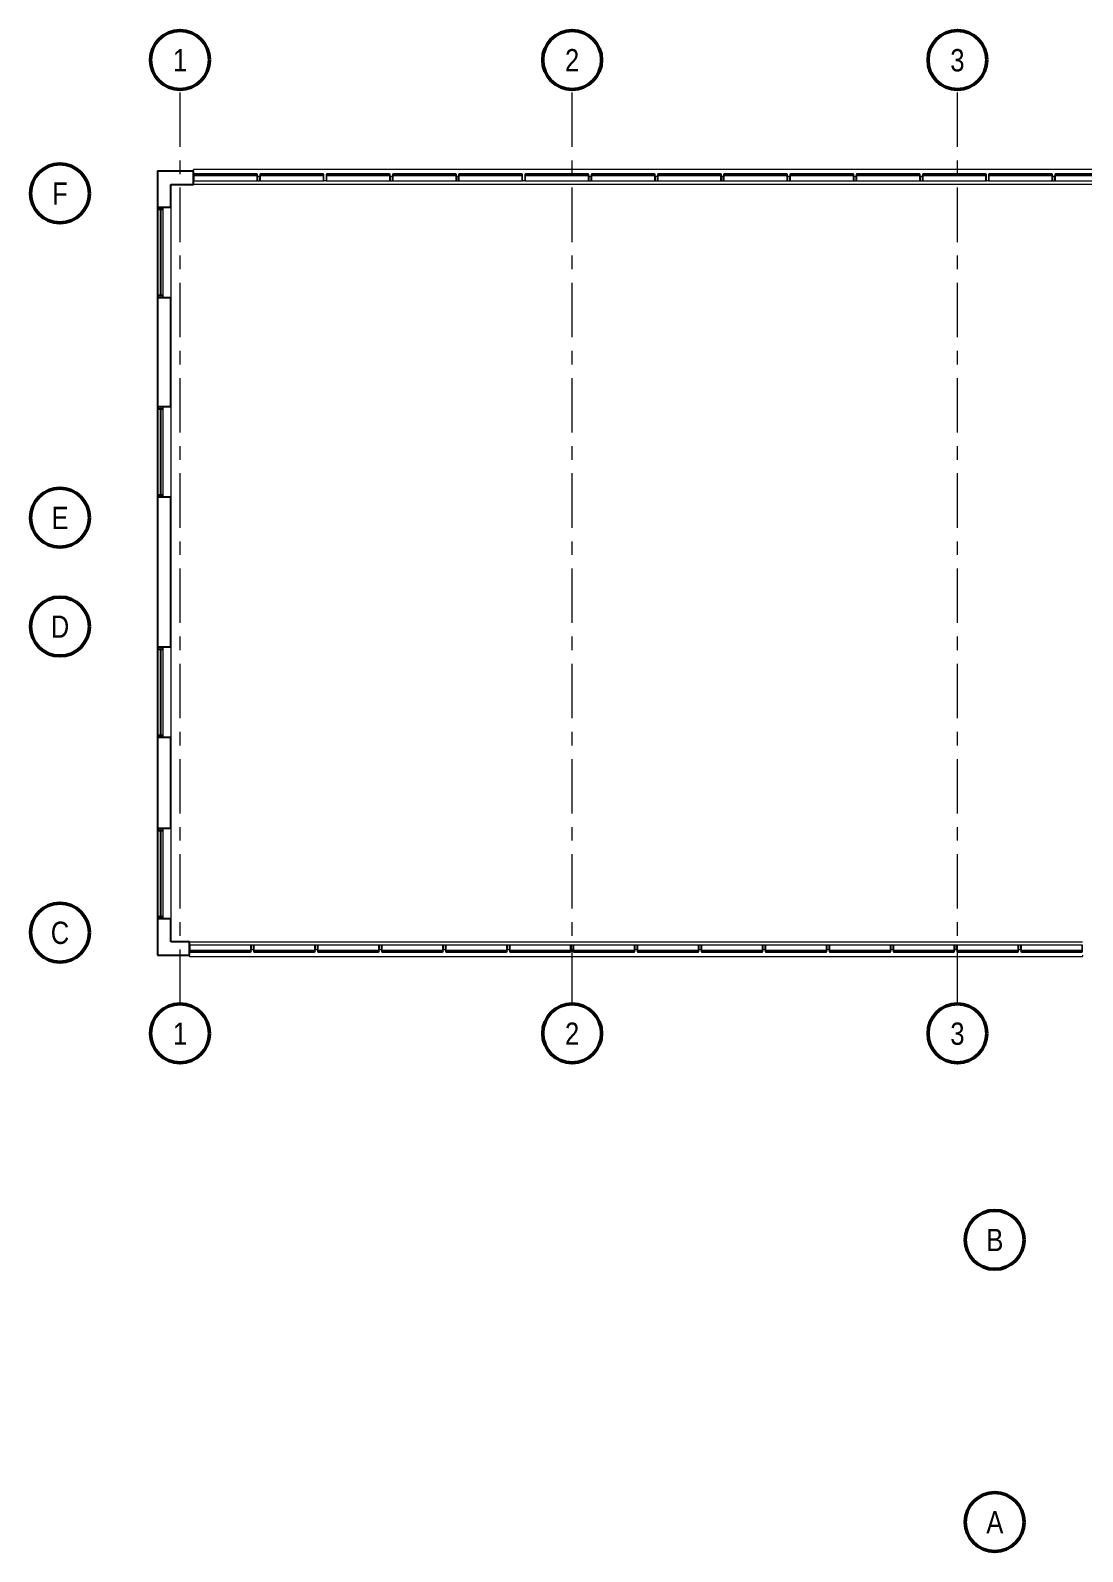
# Model space of a CAD drawing. Header units: millimetres. Extents: x -12805 to 29056, y -26186 to 10516.
# Drawn here: x -12805 to 10406, y -23029 to 10516 of the extents above; entities that cross this region are included whole.
import ezdxf

# ---------------------------------------------------------------- set-up
doc = ezdxf.new("R2010")
doc.units = ezdxf.units.MM
doc.header["$LTSCALE"] = 100
doc.linetypes.add('Grid Line', pattern=[21, 12, -3, 3, -3])
for name, color, linetype, lineweight in [('A-G25-M-Walls', 1, 'Continuous', 15), ('A-G321-M-WindowCills', 3, 'Continuous', 15), ('A-G321-M-Windows', 6, 'Continuous', 15), ('A-Z042-M-GridLines', 1, 'Continuous', 5)]:
    doc.layers.add(name, color=color, linetype=linetype, lineweight=lineweight)

# ---------------------------------------------------------------- blocks, each defined once
blk = doc.blocks.new('Curtain Wall Panel - Plain - Curtain Wall Panel - Plain-238082-First Floor')
at = {"layer": 'A-G321-M-Windows', "lineweight": 20}
for p, q in [((-665, 75), (-680, 75)), ((-680, 75), (-680, -75)), ((-665, -75), (-665, 75)), ((665, 75), (665, -75)), ((680, 75), (665, 75)), ((680, -75), (680, 75)), ((-680, -75), (-665, -75)), ((665, -75), (680, -75))]:
    blk.add_line(p, q, dxfattribs=at)
at = {"layer": 'A-G321-M-Windows', "lineweight": 25}
for p, q in [((665, 75), (-665, 75)), ((-665, 75), (-665, 55)), ((-665, 55), (665, 55)), ((665, 55), (665, 75))]:
    blk.add_line(p, q, dxfattribs=at)
at = {"layer": 'A-G321-M-Windows'}
blk.add_line((-665, -75), (665, -75), dxfattribs=at)
blk = doc.blocks.new('Rectangular Mullion - 50 x 250mm-237901-First Floor')
at = {"layer": 'A-G321-M-WindowCills'}
for p in [(9021, -9904), (10406, -9879)]:
    blk.add_line(p, (10406, -9904), dxfattribs=at)
blk = doc.blocks.new('Rectangular Mullion - 50 x 250mm-237902-First Floor')
at = {"layer": 'A-G321-M-WindowCills'}
blk.add_line((7610, -9904), (9021, -9904), dxfattribs=at)
blk = doc.blocks.new('Rectangular Mullion - 50 x 100mm-227649-First Floor')
at = {"layer": 'A-G321-M-WindowCills', "lineweight": 20}
for p, q in [((-25, 75), (25, 75)), ((-25, -25), (-25, 75)), ((25, 75), (25, -25)), ((25, -25), (-25, -25))]:
    blk.add_line(p, q, dxfattribs=at)
blk = doc.blocks.new('Rectangular Mullion - 50 x 250mm-237946-First Floor')
at = {"layer": 'A-G321-M-WindowCills'}
for q in [(-9294, -9879), (-7908, -9904)]:
    blk.add_line((-9294, -9904), q, dxfattribs=at)
blk = doc.blocks.new('Curtain Wall Panel - Plain - Curtain Wall Panel - Plain-253106-First Floor')
at = {"layer": 'A-G321-M-Windows', "lineweight": 20}
for p, q in [((-691, 75), (-706, 75)), ((-706, 75), (-706, -75)), ((-691, -75), (-691, 75)), ((691, 75), (691, -75)), ((706, 75), (691, 75)), ((706, -75), (706, 75)), ((-706, -75), (-691, -75)), ((691, -75), (706, -75))]:
    blk.add_line(p, q, dxfattribs=at)
at = {"layer": 'A-G321-M-Windows', "lineweight": 25}
for p, q in [((691, 75), (-691, 75)), ((-691, 75), (-691, 55)), ((-691, 55), (691, 55)), ((691, 55), (691, 75))]:
    blk.add_line(p, q, dxfattribs=at)
at = {"layer": 'A-G321-M-Windows'}
blk.add_line((-691, -75), (691, -75), dxfattribs=at)
blk = doc.blocks.new('Rectangular Mullion - 50 x 250mm-253103-First Floor')
at = {"layer": 'A-G321-M-WindowCills'}
for p in [(-9204, 7421), (-7768, 7446)]:
    blk.add_line(p, (-9204, 7446), dxfattribs=at)
blk = doc.blocks.new('Rectangular Mullion - 50 x 250mm-253104-First Floor')
at = {"layer": 'A-G321-M-WindowCills'}
for p, q in [((-6307, 7446), (-7768, 7446)), ((-6307, 7196), (-6332, 7196))]:
    blk.add_line(p, q, dxfattribs=at)
blk = doc.blocks.new('Rectangular Mullion - 50 x 250mm-V6-First Floor')
at = {"layer": 'A-G321-M-WindowCills'}
for p, q in [((-4845, 7446), (-6307, 7446)), ((-6282, 7196), (-6307, 7196))]:
    blk.add_line(p, q, dxfattribs=at)
blk = doc.blocks.new('Rectangular Mullion - 50 x 250mm-V7-First Floor')
at = {"layer": 'A-G321-M-WindowCills'}
blk.add_line((-3384, 7446), (-4845, 7446), dxfattribs=at)
blk = doc.blocks.new('Concept Window - Concept Window-254056-First Floor')
at = {"layer": 'A-G321-M-Windows', "lineweight": 25}
for p, q in [((-860, 130), (-910, 130)), ((-910, 30), (-860, 30)), ((-860, 30), (-860, 130)), ((1040, 85), (-860, 85)), ((-860, 85), (-860, 75)), ((-860, 75), (1040, 75)), ((1090, 130), (1040, 130)), ((1040, 130), (1040, 30)), ((1040, 75), (1040, 85)), ((1040, 30), (1090, 30))]:
    blk.add_line(p, q, dxfattribs=at)
at = {"layer": 'A-G321-M-Windows'}
for p, q in [((-860, 130), (1040, 130)), ((1040, 30), (-860, 30))]:
    blk.add_line(p, q, dxfattribs=at)
blk = doc.blocks.new('Rectangular Mullion - 50 x 250mm-253115-First Floor')
at = {"layer": 'A-G321-M-WindowCills'}
for q in [(9769, 7446), (11206, 7421)]:
    blk.add_line((11206, 7446), q, dxfattribs=at)
blk = doc.blocks.new('Grid - AEC-Grid_Head_Circle-202168-First Floor')
at = {"layer": 'A-Z042-M-GridLines', "lineweight": 50}
blk.add_circle((0, 0), 6.5, dxfattribs=at)

msp = doc.modelspace()

# ---------------------------------------------------------------- linework, layer by layer
at = {"layer": 'A-G25-M-Walls', "lineweight": 25}
for p, q in [((-10004, 7421), (-9204, 7421)), ((-10004, 7421), (-10004, 6621)), ((-9204, 7121), (-9204, 7421)), ((-9704, 7121), (-9204, 7121)), ((-9704, 6621), (-9704, 7121)), ((-10004, 6621), (-9704, 6621)), ((-9704, 4621), (-10004, 4621)), ((-10004, 4621), (-10004, 2221)), ((-9704, 2221), (-9704, 4621)), ((-10004, 2221), (-9704, 2221)), ((-9704, 221), (-10004, 221)), ((-10004, 221), (-10004, -3079)), ((-9704, -3079), (-9704, 221)), ((-10004, -3079), (-9704, -3079)), ((-9704, -5079), (-10004, -5079)), ((-10004, -5079), (-10004, -7079)), ((-9704, -7079), (-9704, -5079)), ((-10004, -7079), (-9704, -7079)), ((-9704, -9079), (-10004, -9079)), ((-10004, -9079), (-10004, -9879)), ((-9704, -9579), (-9704, -9079)), ((-9294, -9579), (-9704, -9579)), ((-9294, -9879), (-9294, -9579)), ((-10004, -9879), (-9294, -9879))]:
    msp.add_line(p, q, dxfattribs=at)
at = {"layer": 'A-G25-M-Walls'}
for p, q in [((11206, 7121), (-9204, 7121)), ((-10004, 4621), (-10004, 6621)), ((-9704, 6621), (-9704, 4621)), ((-10004, 221), (-10004, 2221)), ((-9704, 2221), (-9704, 221)), ((-10004, -5079), (-10004, -3079)), ((-9704, -3079), (-9704, -5079)), ((-10004, -9079), (-10004, -7079)), ((-9704, -7079), (-9704, -9079)), ((-9294, -9579), (10406, -9579))]:
    msp.add_line(p, q, dxfattribs=at)
at = {"layer": 'A-Z042-M-GridLines', "linetype": 'Grid Line'}
for p, q in [((-9504, -10951), (-9504, 9216)), ((-854, -10951), (-854, 9216)), ((7646, -10951), (7646, 9216))]:
    msp.add_line(p, q, dxfattribs=at)

# ---------------------------------------------------------------- block references
at = {"layer": 'A-G321-M-WindowCills'}
for name, p in [('Rectangular Mullion - 50 x 250mm-253103-First Floor', (0, 0)), ('Rectangular Mullion - 50 x 250mm-253104-First Floor', (0, 0)), ('Rectangular Mullion - 50 x 250mm-V6-First Floor', (0, 0)), ('Rectangular Mullion - 50 x 250mm-V7-First Floor', (0, 0)), ('Rectangular Mullion - 50 x 250mm-253104-First Floor', (4384, 0)), ('Rectangular Mullion - 50 x 250mm-V6-First Floor', (4384, 0)), ('Rectangular Mullion - 50 x 250mm-V7-First Floor', (4384, 0)), ('Rectangular Mullion - 50 x 250mm-V7-First Floor', (5846, 0)), ('Rectangular Mullion - 50 x 250mm-V7-First Floor', (7307, 0)), ('Rectangular Mullion - 50 x 250mm-V7-First Floor', (8769, 0)), ('Rectangular Mullion - 50 x 250mm-V7-First Floor', (10230, 0)), ('Rectangular Mullion - 50 x 250mm-253104-First Floor', (14614, 0)), ('Rectangular Mullion - 50 x 250mm-V6-First Floor', (14614, 0)), ('Rectangular Mullion - 50 x 250mm-253115-First Floor', (0, 0)), ('Rectangular Mullion - 50 x 250mm-237946-First Floor', (0, 0)), ('Rectangular Mullion - 50 x 250mm-237902-First Floor', (-15518, 0)), ('Rectangular Mullion - 50 x 250mm-237902-First Floor', (-14107, 0)), ('Rectangular Mullion - 50 x 250mm-237902-First Floor', (-12696, 0)), ('Rectangular Mullion - 50 x 250mm-237902-First Floor', (-11286, 0)), ('Rectangular Mullion - 50 x 250mm-237902-First Floor', (-9875, 0)), ('Rectangular Mullion - 50 x 250mm-237902-First Floor', (-8464, 0)), ('Rectangular Mullion - 50 x 250mm-237902-First Floor', (-7054, 0)), ('Rectangular Mullion - 50 x 250mm-237902-First Floor', (-5643, 0)), ('Rectangular Mullion - 50 x 250mm-237902-First Floor', (-4232, 0)), ('Rectangular Mullion - 50 x 250mm-237902-First Floor', (-2821, 0)), ('Rectangular Mullion - 50 x 250mm-237902-First Floor', (-1411, 0)), ('Rectangular Mullion - 50 x 250mm-237902-First Floor', (0, 0)), ('Rectangular Mullion - 50 x 250mm-237901-First Floor', (0, 0))]:
    msp.add_blockref(name, p, dxfattribs=at)
at = {"layer": 'A-G321-M-WindowCills', "extrusion": (0, 0, -1), "rotation": 180}
for p in [(7768, 7271), (4845, 7271), (3384, 7271), (461, 7271), (-1001, 7271), (-2462, 7271), (-3923, 7271), (-5385, 7271), (-6846, 7271), (-9769, 7271)]:
    msp.add_blockref('Rectangular Mullion - 50 x 100mm-227649-First Floor', p, dxfattribs=at)
at = {"layer": 'A-G321-M-WindowCills', "extrusion": (0, 0, -1)}
for p in [(7908, -9729), (6497, -9729), (5087, -9729), (3676, -9729), (2265, -9729), (854, -9729), (-556, -9729), (-1967, -9729), (-3378, -9729), (-4788, -9729), (-6199, -9729), (-7610, -9729), (-9021, -9729)]:
    msp.add_blockref('Rectangular Mullion - 50 x 100mm-227649-First Floor', p, dxfattribs=at)
at = {"layer": 'A-G321-M-Windows'}
for p in [(-8499, 7271), (-7037, 7271), (-5576, 7271), (-4114, 7271), (-2653, 7271), (-1192, 7271), (270, 7271), (1731, 7271), (3193, 7271), (4654, 7271), (6116, 7271), (7577, 7271), (9038, 7271), (10500, 7271)]:
    msp.add_blockref('Curtain Wall Panel - Plain - Curtain Wall Panel - Plain-253106-First Floor', p, dxfattribs=at)
for name, p, rotation in [('Concept Window - Concept Window-254056-First Floor', (-9854, 5531), 89.99999999999991), ('Concept Window - Concept Window-254056-First Floor', (-9854, 1131), 89.99999999999991), ('Concept Window - Concept Window-254056-First Floor', (-9854, -4169), 89.99999999999991), ('Concept Window - Concept Window-254056-First Floor', (-9854, -8169), 89.99999999999991), ('Curtain Wall Panel - Plain - Curtain Wall Panel - Plain-238082-First Floor', (-8613, -9729), 180), ('Curtain Wall Panel - Plain - Curtain Wall Panel - Plain-238082-First Floor', (-7203, -9729), 180), ('Curtain Wall Panel - Plain - Curtain Wall Panel - Plain-238082-First Floor', (-5792, -9729), 180), ('Curtain Wall Panel - Plain - Curtain Wall Panel - Plain-238082-First Floor', (-4381, -9729), 180), ('Curtain Wall Panel - Plain - Curtain Wall Panel - Plain-238082-First Floor', (-2971, -9729), 180), ('Curtain Wall Panel - Plain - Curtain Wall Panel - Plain-238082-First Floor', (-1560, -9729), 180), ('Curtain Wall Panel - Plain - Curtain Wall Panel - Plain-238082-First Floor', (-149, -9729), 180), ('Curtain Wall Panel - Plain - Curtain Wall Panel - Plain-238082-First Floor', (1262, -9729), 180), ('Curtain Wall Panel - Plain - Curtain Wall Panel - Plain-238082-First Floor', (2672, -9729), 180), ('Curtain Wall Panel - Plain - Curtain Wall Panel - Plain-238082-First Floor', (4083, -9729), 180), ('Curtain Wall Panel - Plain - Curtain Wall Panel - Plain-238082-First Floor', (5494, -9729), 180), ('Curtain Wall Panel - Plain - Curtain Wall Panel - Plain-238082-First Floor', (6904, -9729), 180), ('Curtain Wall Panel - Plain - Curtain Wall Panel - Plain-238082-First Floor', (8315, -9729), 180), ('Curtain Wall Panel - Plain - Curtain Wall Panel - Plain-238082-First Floor', (9726, -9729), 180)]:
    msp.add_blockref(name, p, dxfattribs=dict(at, rotation=rotation))
at = {"layer": 'A-Z042-M-GridLines', "lineweight": 50, "xscale": 99.99999999999993, "yscale": 99.99999999999993, "zscale": 99.99999999999993}
for p in [(-9504, 9866), (-854, 9866), (7646, 9866), (-9504, -11601), (-854, -11601), (7646, -11601)]:
    msp.add_blockref('Grid - AEC-Grid_Head_Circle-202168-First Floor', p, dxfattribs=at)
for p, rotation in [((-12155, 6921), 89.99999999999993), ((-12155, -229), 89.99999999999993), ((-12155, -2629), 89.9999999999999), ((-12155, -9379), 89.99999999999982), ((8468, -16154), 89.99999999999982), ((8468, -22379), 89.99999999999982)]:
    msp.add_blockref('Grid - AEC-Grid_Head_Circle-202168-First Floor', p, dxfattribs=dict(at, rotation=rotation))

# ---------------------------------------------------------------- texts
at = {"layer": 'A-Z042-M-GridLines', "char_height": 491.64, "attachment_point": 2, "line_spacing_factor": 0.968573}
for s, insert, width in [('\\fArial Narrow|b0|i0|c0|p34|;1', (-9505, 10105), 372), ('\\fArial Narrow|b0|i0|c0|p34|;2', (-855, 10105), 372), ('\\fArial Narrow|b0|i0|c0|p34|;3', (7645, 10105), 372), ('\\fArial Narrow|b0|i0|c0|p34|;F', (-12153, 7163), 414), ('\\fArial Narrow|b0|i0|c0|p34|;E', (-12153, 13), 450), ('\\fArial Narrow|b0|i0|c0|p34|;D', (-12153, -2387), 486), ('\\fArial Narrow|b0|i0|c0|p34|;C', (-12153, -9137), 486), ('\\fArial Narrow|b0|i0|c0|p34|;1', (-9505, -11362), 372), ('\\fArial Narrow|b0|i0|c0|p34|;2', (-855, -11362), 372), ('\\fArial Narrow|b0|i0|c0|p34|;3', (7645, -11362), 372), ('\\fArial Narrow|b0|i0|c0|p34|;B', (8471, -15912), 450), ('\\fArial Narrow|b0|i0|c0|p34|;A', (8471, -22137), 450)]:
    msp.add_mtext(s, dxfattribs=dict(at, insert=insert, width=width))

doc.saveas('drawing.dxf')
